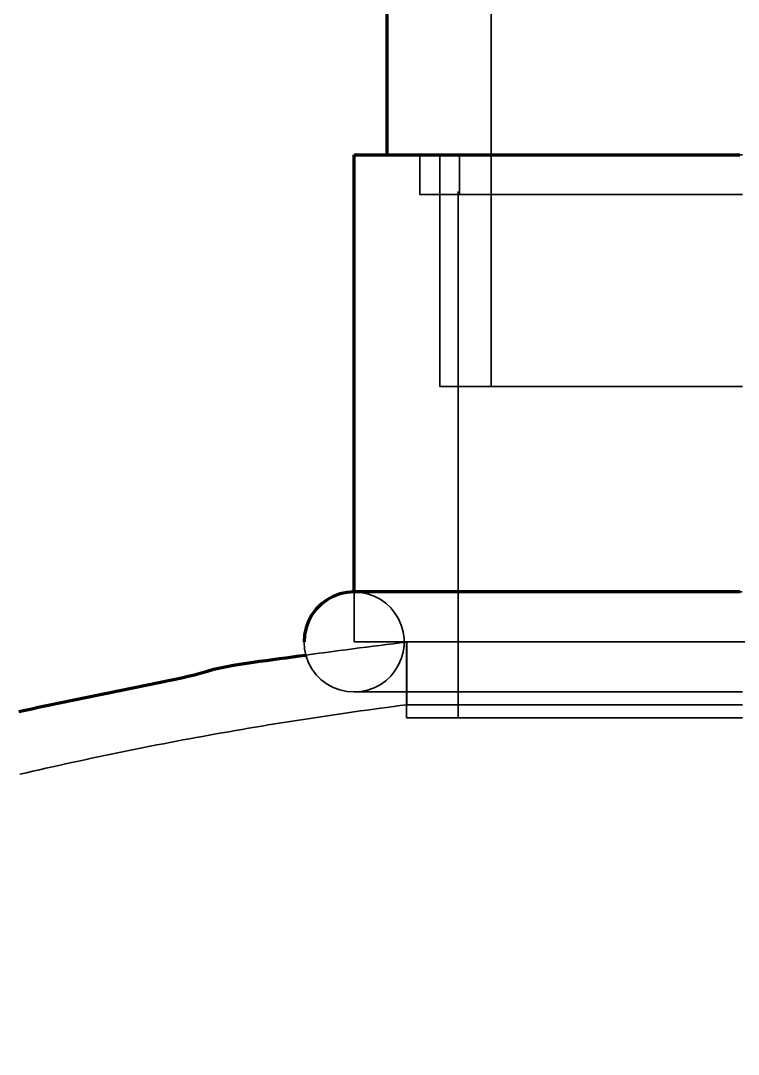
# Model space of a CAD drawing. Header units: millimetres. Extents: x 0 to 2382, y 0 to 420.
# Drawn here: x 282.48 to 287.93, y 306.91 to 314.76 of the extents above; entities that cross this region are included whole.
import ezdxf

# ---------------------------------------------------------------- set-up
doc = ezdxf.new("R2010")
doc.units = ezdxf.units.MM
doc.linetypes.add('IRAM-E-TRAZOS', pattern=[5, 4, -1])
for name, color, linetype, lineweight in [('01-VISIBLE', 7, 'CONTINUOUS', 70), ('02-OCULTA', 4, 'IRAM-E-TRAZOS', 35), ('08-FINA', 5, 'CONTINUOUS', 18)]:
    doc.layers.add(name, color=color, linetype=linetype, lineweight=lineweight)

msp = doc.modelspace()

# ---------------------------------------------------------------- linework, layer by layer
at = {"layer": '01-VISIBLE'}
for p, q in [((285.2625, 313.7382), (285.2625, 314.9382)), ((285.0125, 310.4182), (285.0125, 313.7382))]:
    msp.add_line(p, q, dxfattribs=at)
for points in [[(285.0125, 313.7382), (285.063, 313.7382), (285.1135, 313.7382), (285.164, 313.7382), (285.2144, 313.7382), (285.2649, 313.7382), (285.3154, 313.7382), (285.3659, 313.7382), (285.4164, 313.7382), (285.4669, 313.7382), (285.5173, 313.7382), (285.5678, 313.7382), (285.6183, 313.7382), (285.6688, 313.7382), (285.7193, 313.7382), (285.7698, 313.7382), (285.8202, 313.7382), (285.8707, 313.7382), (285.9212, 313.7382), (285.9717, 313.7382), (286.0222, 313.7382), (286.0727, 313.7382), (286.1231, 313.7382), (286.1736, 313.7382), (286.2241, 313.7382), (286.2746, 313.7382), (286.3251, 313.7382), (286.3756, 313.7382), (286.426, 313.7382), (286.4765, 313.7382), (286.527, 313.7382), (286.5775, 313.7382), (286.628, 313.7382), (286.6785, 313.7382), (286.729, 313.7382), (286.7794, 313.7382), (286.8299, 313.7382), (286.8804, 313.7382), (286.9309, 313.7382), (286.9814, 313.7382), (287.0319, 313.7382), (287.0823, 313.7382), (287.1328, 313.7382), (287.1833, 313.7382), (287.2338, 313.7382), (287.2843, 313.7382), (287.3348, 313.7382), (287.3852, 313.7382), (287.4357, 313.7382), (287.4862, 313.7382), (287.5367, 313.7382), (287.5872, 313.7382), (287.6377, 313.7382), (287.6881, 313.7382), (287.7386, 313.7382), (287.7891, 313.7382), (287.8396, 313.7382), (287.8901, 313.7382), (287.9406, 313.7382)], [(285.0125, 310.4182), (284.9584, 310.4144), (284.9054, 310.4028), (284.8546, 310.3839), (284.8071, 310.3579), (284.7637, 310.3254), (284.7253, 310.2871), (284.6928, 310.2437), (284.6668, 310.1961), (284.6479, 310.1453), (284.6364, 310.0923), (284.6325, 310.0382)], [(285.8025, 310.4182), (285.7498, 310.4182), (285.6972, 310.4182), (285.6445, 310.4182), (285.5918, 310.4182), (285.5392, 310.4182), (285.4865, 310.4182), (285.4338, 310.4182), (285.3812, 310.4182), (285.3285, 310.4182), (285.2758, 310.4182), (285.2232, 310.4182), (285.1705, 310.4182), (285.1178, 310.4182), (285.0652, 310.4182), (285.0125, 310.4182)], [(287.9406, 310.4182), (287.8901, 310.4182), (287.8396, 310.4182), (287.7891, 310.4182), (287.7386, 310.4182), (287.6881, 310.4182), (287.6377, 310.4182), (287.5872, 310.4182), (287.5367, 310.4182), (287.4862, 310.4182), (287.4357, 310.4182), (287.3852, 310.4182), (287.3348, 310.4182), (287.2843, 310.4182), (287.2338, 310.4182), (287.1833, 310.4182), (287.1328, 310.4182), (287.0823, 310.4182), (287.0319, 310.4182), (286.9814, 310.4182), (286.9309, 310.4182), (286.8804, 310.4182), (286.8299, 310.4182), (286.7794, 310.4182), (286.729, 310.4182), (286.6785, 310.4182), (286.628, 310.4182), (286.5775, 310.4182), (286.527, 310.4182), (286.4765, 310.4182), (286.426, 310.4182), (286.3756, 310.4182), (286.3251, 310.4182), (286.2746, 310.4182), (286.2241, 310.4182), (286.1736, 310.4182), (286.1231, 310.4182), (286.0727, 310.4182), (286.0222, 310.4182), (285.9717, 310.4182), (285.9212, 310.4182), (285.8707, 310.4182), (285.8202, 310.4182), (285.7698, 310.4182), (285.7193, 310.4182), (285.6688, 310.4182), (285.6183, 310.4182), (285.5678, 310.4182), (285.5173, 310.4182), (285.4669, 310.4182), (285.4164, 310.4182), (285.3659, 310.4182), (285.3154, 310.4182), (285.2649, 310.4182), (285.2144, 310.4182), (285.164, 310.4182), (285.1135, 310.4182), (285.063, 310.4182), (285.0125, 310.4182)], [(282.467, 309.5099), (282.5163, 309.5205), (282.5657, 309.531), (282.6151, 309.5415), (282.6645, 309.5519), (282.714, 309.5622), (282.7634, 309.5725), (282.8129, 309.5827), (282.8624, 309.5929), (282.9118, 309.603), (282.9613, 309.6131), (283.0108, 309.6232), (283.0603, 309.6332), (283.1098, 309.6433), (283.1593, 309.6533), (283.2088, 309.6634), (283.2583, 309.6734), (283.3078, 309.6835), (283.3572, 309.6936), (283.4067, 309.7039), (283.4561, 309.7142), (283.5056, 309.7243), (283.5551, 309.7345), (283.6045, 309.7448), (283.6539, 309.7552), (283.7033, 309.766), (283.7525, 309.7774), (283.8015, 309.7895), (283.8502, 309.8027), (283.8987, 309.8171), (283.9472, 309.8308), (283.9964, 309.8423), (284.046, 309.8521), (284.0957, 309.8607), (284.1456, 309.8688), (284.1955, 309.8764), (284.2455, 309.8838), (284.2954, 309.891), (284.3455, 309.8981), (284.3955, 309.905), (284.4455, 309.9119), (284.4955, 309.9187), (284.5456, 309.9255), (284.5956, 309.9322), (284.6457, 309.9389)]]:
    msp.add_lwpolyline(points, dxfattribs=at)
at = {"layer": '02-OCULTA'}
for p, q in [((286.0525, 313.7382), (286.0525, 314.9382)), ((285.5125, 313.4382), (285.5125, 313.7382)), ((285.6625, 311.9782), (285.6625, 313.7382)), ((285.8025, 309.461), (285.8025, 313.7382)), ((285.8125, 313.4382), (285.8125, 313.7382)), ((286.0525, 311.9782), (286.0525, 313.7382)), ((285.0125, 310.0382), (285.0125, 310.4182)), ((285.4115, 309.461), (285.4115, 310.0382)), ((285.4125, 310.0382), (285.4125, 309.561))]:
    msp.add_line(p, q, dxfattribs=at)
for points in [[(287.9625, 313.7382), (287.9125, 313.7382), (287.8625, 313.7382), (287.8125, 313.7382), (287.7625, 313.7382), (287.7125, 313.7382), (287.6625, 313.7382), (287.6125, 313.7382), (287.5625, 313.7382), (287.5125, 313.7382), (287.4625, 313.7382), (287.4125, 313.7382), (287.3625, 313.7382), (287.3125, 313.7382), (287.2625, 313.7382), (287.2125, 313.7382), (287.1625, 313.7382), (287.1125, 313.7382), (287.0625, 313.7382), (287.0125, 313.7382), (286.9625, 313.7382), (286.9125, 313.7382), (286.8625, 313.7382), (286.8125, 313.7382), (286.7625, 313.7382), (286.7125, 313.7382), (286.6625, 313.7382), (286.6125, 313.7382), (286.5625, 313.7382), (286.5125, 313.7382), (286.4625, 313.7382), (286.4125, 313.7382), (286.3625, 313.7382), (286.3125, 313.7382), (286.2625, 313.7382), (286.2125, 313.7382), (286.1625, 313.7382), (286.1125, 313.7382), (286.0625, 313.7382), (286.0125, 313.7382), (285.9625, 313.7382), (285.9125, 313.7382), (285.8625, 313.7382), (285.8125, 313.7382), (285.7625, 313.7382), (285.7125, 313.7382), (285.6625, 313.7382), (285.6125, 313.7382), (285.5625, 313.7382), (285.5125, 313.7382), (285.4625, 313.7382), (285.4125, 313.7382), (285.3625, 313.7382), (285.3125, 313.7382), (285.2625, 313.7382), (285.2125, 313.7382), (285.1625, 313.7382), (285.1125, 313.7382), (285.0625, 313.7382), (285.0125, 313.7382)], [(287.9625, 313.7382), (287.9125, 313.7382), (287.8625, 313.7382), (287.8125, 313.7382), (287.7625, 313.7382), (287.7125, 313.7382), (287.6625, 313.7382), (287.6125, 313.7382), (287.5625, 313.7382), (287.5125, 313.7382), (287.4625, 313.7382), (287.4125, 313.7382), (287.3625, 313.7382), (287.3125, 313.7382), (287.2625, 313.7382), (287.2125, 313.7382), (287.1625, 313.7382), (287.1125, 313.7382), (287.0625, 313.7382), (287.0125, 313.7382), (286.9625, 313.7382), (286.9125, 313.7382), (286.8625, 313.7382), (286.8125, 313.7382), (286.7625, 313.7382), (286.7125, 313.7382), (286.6625, 313.7382), (286.6125, 313.7382), (286.5625, 313.7382), (286.5125, 313.7382), (286.4625, 313.7382), (286.4125, 313.7382), (286.3625, 313.7382), (286.3125, 313.7382), (286.2625, 313.7382), (286.2125, 313.7382), (286.1625, 313.7382), (286.1125, 313.7382), (286.0625, 313.7382), (286.0125, 313.7382), (285.9625, 313.7382), (285.9125, 313.7382), (285.8625, 313.7382), (285.8125, 313.7382), (285.7625, 313.7382), (285.7125, 313.7382), (285.6625, 313.7382), (285.6125, 313.7382), (285.5625, 313.7382), (285.5125, 313.7382), (285.4625, 313.7382), (285.4125, 313.7382), (285.3625, 313.7382), (285.3125, 313.7382), (285.2625, 313.7382)], [(285.2625, 313.7382), (285.3125, 313.7382), (285.3625, 313.7382), (285.4125, 313.7382), (285.4625, 313.7382), (285.5125, 313.7382), (285.5625, 313.7382), (285.6125, 313.7382), (285.6625, 313.7382), (285.7125, 313.7382), (285.7625, 313.7382), (285.8125, 313.7382), (285.8625, 313.7382), (285.9125, 313.7382), (285.9625, 313.7382), (286.0125, 313.7382), (286.0625, 313.7382), (286.1125, 313.7382), (286.1625, 313.7382), (286.2125, 313.7382), (286.2625, 313.7382), (286.3125, 313.7382), (286.3625, 313.7382), (286.4125, 313.7382), (286.4625, 313.7382), (286.5125, 313.7382), (286.5625, 313.7382), (286.6125, 313.7382), (286.6625, 313.7382), (286.7125, 313.7382), (286.7625, 313.7382), (286.8125, 313.7382), (286.8625, 313.7382), (286.9125, 313.7382), (286.9625, 313.7382), (287.0125, 313.7382), (287.0625, 313.7382), (287.1125, 313.7382), (287.1625, 313.7382), (287.2125, 313.7382), (287.2625, 313.7382), (287.3125, 313.7382), (287.3625, 313.7382), (287.4125, 313.7382), (287.4625, 313.7382), (287.5125, 313.7382), (287.5625, 313.7382), (287.6125, 313.7382), (287.6625, 313.7382), (287.7125, 313.7382), (287.7625, 313.7382), (287.8125, 313.7382), (287.8625, 313.7382), (287.9125, 313.7382), (287.9625, 313.7382)], [(287.9625, 313.7382), (287.9125, 313.7382), (287.8625, 313.7382), (287.8125, 313.7382), (287.7625, 313.7382), (287.7125, 313.7382), (287.6625, 313.7382), (287.6125, 313.7382), (287.5625, 313.7382), (287.5125, 313.7382), (287.4625, 313.7382), (287.4125, 313.7382), (287.3625, 313.7382), (287.3125, 313.7382), (287.2625, 313.7382), (287.2125, 313.7382), (287.1625, 313.7382), (287.1125, 313.7382), (287.0625, 313.7382), (287.0125, 313.7382), (286.9625, 313.7382), (286.9125, 313.7382), (286.8625, 313.7382), (286.8125, 313.7382), (286.7625, 313.7382), (286.7125, 313.7382), (286.6625, 313.7382), (286.6125, 313.7382), (286.5625, 313.7382), (286.5125, 313.7382), (286.4625, 313.7382), (286.4125, 313.7382), (286.3625, 313.7382), (286.3125, 313.7382), (286.2625, 313.7382), (286.2125, 313.7382), (286.1625, 313.7382), (286.1125, 313.7382), (286.0625, 313.7382), (286.0125, 313.7382), (285.9625, 313.7382), (285.9125, 313.7382), (285.8625, 313.7382), (285.8125, 313.7382), (285.7625, 313.7382), (285.7125, 313.7382), (285.6625, 313.7382), (285.6125, 313.7382), (285.5625, 313.7382), (285.5125, 313.7382)], [(285.5125, 313.7382), (285.5625, 313.7382), (285.6125, 313.7382), (285.6625, 313.7382), (285.7125, 313.7382), (285.7625, 313.7382), (285.8125, 313.7382), (285.8625, 313.7382), (285.9125, 313.7382), (285.9625, 313.7382), (286.0125, 313.7382), (286.0625, 313.7382), (286.1125, 313.7382), (286.1625, 313.7382), (286.2125, 313.7382), (286.2625, 313.7382), (286.3125, 313.7382), (286.3625, 313.7382), (286.4125, 313.7382), (286.4625, 313.7382), (286.5125, 313.7382), (286.5625, 313.7382), (286.6125, 313.7382), (286.6625, 313.7382), (286.7125, 313.7382), (286.7625, 313.7382), (286.8125, 313.7382), (286.8625, 313.7382), (286.9125, 313.7382), (286.9625, 313.7382), (287.0125, 313.7382), (287.0625, 313.7382), (287.1125, 313.7382), (287.1625, 313.7382), (287.2125, 313.7382), (287.2625, 313.7382), (287.3125, 313.7382), (287.3625, 313.7382), (287.4125, 313.7382), (287.4625, 313.7382), (287.5125, 313.7382), (287.5625, 313.7382), (287.6125, 313.7382), (287.6625, 313.7382), (287.7125, 313.7382), (287.7625, 313.7382), (287.8125, 313.7382), (287.8625, 313.7382), (287.9125, 313.7382), (287.9625, 313.7382)], [(287.9625, 313.7382), (287.9125, 313.7382), (287.8625, 313.7382), (287.8125, 313.7382), (287.7625, 313.7382), (287.7125, 313.7382), (287.6625, 313.7382), (287.6125, 313.7382), (287.5625, 313.7382), (287.5125, 313.7382), (287.4625, 313.7382), (287.4125, 313.7382), (287.3625, 313.7382), (287.3125, 313.7382), (287.2625, 313.7382), (287.2125, 313.7382), (287.1625, 313.7382), (287.1125, 313.7382), (287.0625, 313.7382), (287.0125, 313.7382), (286.9625, 313.7382), (286.9125, 313.7382), (286.8625, 313.7382), (286.8125, 313.7382), (286.7625, 313.7382), (286.7125, 313.7382), (286.6625, 313.7382), (286.6125, 313.7382), (286.5625, 313.7382), (286.5125, 313.7382), (286.4625, 313.7382), (286.4125, 313.7382), (286.3625, 313.7382), (286.3125, 313.7382), (286.2625, 313.7382), (286.2125, 313.7382), (286.1625, 313.7382), (286.1125, 313.7382), (286.0625, 313.7382), (286.0125, 313.7382), (285.9625, 313.7382), (285.9125, 313.7382), (285.8625, 313.7382), (285.8125, 313.7382), (285.7625, 313.7382), (285.7125, 313.7382), (285.6625, 313.7382)], [(285.6625, 313.7382), (285.7125, 313.7382), (285.7625, 313.7382), (285.8125, 313.7382), (285.8625, 313.7382), (285.9125, 313.7382), (285.9625, 313.7382), (286.0125, 313.7382), (286.0625, 313.7382), (286.1125, 313.7382), (286.1625, 313.7382), (286.2125, 313.7382), (286.2625, 313.7382), (286.3125, 313.7382), (286.3625, 313.7382), (286.4125, 313.7382), (286.4625, 313.7382), (286.5125, 313.7382), (286.5625, 313.7382), (286.6125, 313.7382), (286.6625, 313.7382), (286.7125, 313.7382), (286.7625, 313.7382), (286.8125, 313.7382), (286.8625, 313.7382), (286.9125, 313.7382), (286.9625, 313.7382), (287.0125, 313.7382), (287.0625, 313.7382), (287.1125, 313.7382), (287.1625, 313.7382), (287.2125, 313.7382), (287.2625, 313.7382), (287.3125, 313.7382), (287.3625, 313.7382), (287.4125, 313.7382), (287.4625, 313.7382), (287.5125, 313.7382), (287.5625, 313.7382), (287.6125, 313.7382), (287.6625, 313.7382), (287.7125, 313.7382), (287.7625, 313.7382), (287.8125, 313.7382), (287.8625, 313.7382), (287.9125, 313.7382), (287.9625, 313.7382)], [(287.9585, 313.7382), (287.9083, 313.7382), (287.8582, 313.7382), (287.8081, 313.7382), (287.7579, 313.7382), (287.7078, 313.7382), (287.6576, 313.7382), (287.6075, 313.7382), (287.5574, 313.7382), (287.5072, 313.7382), (287.4571, 313.7382), (287.4069, 313.7382), (287.3568, 313.7382), (287.3067, 313.7382), (287.2565, 313.7382), (287.2064, 313.7382), (287.1562, 313.7382), (287.1061, 313.7382), (287.056, 313.7382), (287.0058, 313.7382), (286.9557, 313.7382), (286.9056, 313.7382), (286.8554, 313.7382), (286.8053, 313.7382), (286.7551, 313.7382), (286.705, 313.7382), (286.6549, 313.7382), (286.6047, 313.7382), (286.5546, 313.7382), (286.5044, 313.7382), (286.4543, 313.7382), (286.4042, 313.7382), (286.354, 313.7382), (286.3039, 313.7382), (286.2537, 313.7382), (286.2036, 313.7382), (286.1535, 313.7382), (286.1033, 313.7382), (286.0532, 313.7382), (286.0031, 313.7382), (285.9529, 313.7382), (285.9028, 313.7382), (285.8526, 313.7382), (285.8025, 313.7382)], [(285.8025, 313.7382), (285.8526, 313.7382), (285.9028, 313.7382), (285.9529, 313.7382), (286.0031, 313.7382), (286.0532, 313.7382), (286.1033, 313.7382), (286.1535, 313.7382), (286.2036, 313.7382), (286.2537, 313.7382), (286.3039, 313.7382), (286.354, 313.7382), (286.4042, 313.7382), (286.4543, 313.7382), (286.5044, 313.7382), (286.5546, 313.7382), (286.6047, 313.7382), (286.6549, 313.7382), (286.705, 313.7382), (286.7551, 313.7382), (286.8053, 313.7382), (286.8554, 313.7382), (286.9056, 313.7382), (286.9557, 313.7382), (287.0058, 313.7382), (287.056, 313.7382), (287.1061, 313.7382), (287.1562, 313.7382), (287.2064, 313.7382), (287.2565, 313.7382), (287.3067, 313.7382), (287.3568, 313.7382), (287.4069, 313.7382), (287.4571, 313.7382), (287.5072, 313.7382), (287.5574, 313.7382), (287.6075, 313.7382), (287.6576, 313.7382), (287.7078, 313.7382), (287.7579, 313.7382), (287.8081, 313.7382), (287.8582, 313.7382), (287.9083, 313.7382), (287.9585, 313.7382)], [(287.9625, 313.7382), (287.9125, 313.7382), (287.8625, 313.7382), (287.8125, 313.7382), (287.7625, 313.7382), (287.7125, 313.7382), (287.6625, 313.7382), (287.6125, 313.7382), (287.5625, 313.7382), (287.5125, 313.7382), (287.4625, 313.7382), (287.4125, 313.7382), (287.3625, 313.7382), (287.3125, 313.7382), (287.2625, 313.7382), (287.2125, 313.7382), (287.1625, 313.7382), (287.1125, 313.7382), (287.0625, 313.7382), (287.0125, 313.7382), (286.9625, 313.7382), (286.9125, 313.7382), (286.8625, 313.7382), (286.8125, 313.7382), (286.7625, 313.7382), (286.7125, 313.7382), (286.6625, 313.7382), (286.6125, 313.7382), (286.5625, 313.7382), (286.5125, 313.7382), (286.4625, 313.7382), (286.4125, 313.7382), (286.3625, 313.7382), (286.3125, 313.7382), (286.2625, 313.7382), (286.2125, 313.7382), (286.1625, 313.7382), (286.1125, 313.7382), (286.0625, 313.7382), (286.0125, 313.7382), (285.9625, 313.7382), (285.9125, 313.7382), (285.8625, 313.7382), (285.8125, 313.7382)], [(285.8125, 313.7382), (285.8625, 313.7382), (285.9125, 313.7382), (285.9625, 313.7382), (286.0125, 313.7382), (286.0625, 313.7382), (286.1125, 313.7382), (286.1625, 313.7382), (286.2125, 313.7382), (286.2625, 313.7382), (286.3125, 313.7382), (286.3625, 313.7382), (286.4125, 313.7382), (286.4625, 313.7382), (286.5125, 313.7382), (286.5625, 313.7382), (286.6125, 313.7382), (286.6625, 313.7382), (286.7125, 313.7382), (286.7625, 313.7382), (286.8125, 313.7382), (286.8625, 313.7382), (286.9125, 313.7382), (286.9625, 313.7382), (287.0125, 313.7382), (287.0625, 313.7382), (287.1125, 313.7382), (287.1625, 313.7382), (287.2125, 313.7382), (287.2625, 313.7382), (287.3125, 313.7382), (287.3625, 313.7382), (287.4125, 313.7382), (287.4625, 313.7382), (287.5125, 313.7382), (287.5625, 313.7382), (287.6125, 313.7382), (287.6625, 313.7382), (287.7125, 313.7382), (287.7625, 313.7382), (287.8125, 313.7382), (287.8625, 313.7382), (287.9125, 313.7382), (287.9625, 313.7382)], [(287.9582, 313.7382), (287.908, 313.7382), (287.8579, 313.7382), (287.8077, 313.7382), (287.7576, 313.7382), (287.7074, 313.7382), (287.6573, 313.7382), (287.6071, 313.7382), (287.557, 313.7382), (287.5068, 313.7382), (287.4567, 313.7382), (287.4065, 313.7382), (287.3564, 313.7382), (287.3062, 313.7382), (287.2561, 313.7382), (287.2059, 313.7382), (287.1558, 313.7382), (287.1056, 313.7382), (287.0555, 313.7382), (287.0053, 313.7382), (286.9552, 313.7382), (286.905, 313.7382), (286.8549, 313.7382), (286.8047, 313.7382), (286.7546, 313.7382), (286.7044, 313.7382), (286.6543, 313.7382), (286.6041, 313.7382), (286.554, 313.7382), (286.5038, 313.7382), (286.4537, 313.7382), (286.4035, 313.7382), (286.3534, 313.7382), (286.3032, 313.7382), (286.2531, 313.7382), (286.2029, 313.7382), (286.1528, 313.7382), (286.1026, 313.7382), (286.0525, 313.7382)], [(286.0525, 313.7382), (286.1026, 313.7382), (286.1528, 313.7382), (286.2029, 313.7382), (286.2531, 313.7382), (286.3032, 313.7382), (286.3534, 313.7382), (286.4035, 313.7382), (286.4537, 313.7382), (286.5038, 313.7382), (286.554, 313.7382), (286.6041, 313.7382), (286.6543, 313.7382), (286.7044, 313.7382), (286.7546, 313.7382), (286.8047, 313.7382), (286.8549, 313.7382), (286.905, 313.7382), (286.9552, 313.7382), (287.0053, 313.7382), (287.0555, 313.7382), (287.1056, 313.7382), (287.1558, 313.7382), (287.2059, 313.7382), (287.2561, 313.7382), (287.3062, 313.7382), (287.3564, 313.7382), (287.4065, 313.7382), (287.4567, 313.7382), (287.5068, 313.7382), (287.557, 313.7382), (287.6071, 313.7382), (287.6573, 313.7382), (287.7074, 313.7382), (287.7576, 313.7382), (287.8077, 313.7382), (287.8579, 313.7382), (287.908, 313.7382), (287.9582, 313.7382)], [(287.9582, 313.7382), (287.908, 313.7382), (287.8579, 313.7382), (287.8077, 313.7382), (287.7576, 313.7382), (287.7074, 313.7382), (287.6573, 313.7382), (287.6071, 313.7382), (287.557, 313.7382), (287.5068, 313.7382), (287.4567, 313.7382), (287.4065, 313.7382), (287.3564, 313.7382), (287.3062, 313.7382), (287.2561, 313.7382), (287.2059, 313.7382), (287.1558, 313.7382), (287.1056, 313.7382), (287.0555, 313.7382), (287.0053, 313.7382), (286.9552, 313.7382), (286.905, 313.7382), (286.8549, 313.7382), (286.8047, 313.7382), (286.7546, 313.7382), (286.7044, 313.7382), (286.6543, 313.7382), (286.6041, 313.7382), (286.554, 313.7382), (286.5038, 313.7382), (286.4537, 313.7382), (286.4035, 313.7382), (286.3534, 313.7382), (286.3032, 313.7382), (286.2531, 313.7382), (286.2029, 313.7382), (286.1528, 313.7382), (286.1026, 313.7382), (286.0525, 313.7382)], [(286.0525, 313.7382), (286.1026, 313.7382), (286.1528, 313.7382), (286.2029, 313.7382), (286.2531, 313.7382), (286.3032, 313.7382), (286.3534, 313.7382), (286.4035, 313.7382), (286.4537, 313.7382), (286.5038, 313.7382), (286.554, 313.7382), (286.6041, 313.7382), (286.6543, 313.7382), (286.7044, 313.7382), (286.7546, 313.7382), (286.8047, 313.7382), (286.8549, 313.7382), (286.905, 313.7382), (286.9552, 313.7382), (287.0053, 313.7382), (287.0555, 313.7382), (287.1056, 313.7382), (287.1558, 313.7382), (287.2059, 313.7382), (287.2561, 313.7382), (287.3062, 313.7382), (287.3564, 313.7382), (287.4065, 313.7382), (287.4567, 313.7382), (287.5068, 313.7382), (287.557, 313.7382), (287.6071, 313.7382), (287.6573, 313.7382), (287.7074, 313.7382), (287.7576, 313.7382), (287.8077, 313.7382), (287.8579, 313.7382), (287.908, 313.7382), (287.9582, 313.7382)], [(287.9625, 313.4382), (287.9125, 313.4382), (287.8625, 313.4382), (287.8125, 313.4382), (287.7625, 313.4382), (287.7125, 313.4382), (287.6625, 313.4382), (287.6125, 313.4382), (287.5625, 313.4382), (287.5125, 313.4382), (287.4625, 313.4382), (287.4125, 313.4382), (287.3625, 313.4382), (287.3125, 313.4382), (287.2625, 313.4382), (287.2125, 313.4382), (287.1625, 313.4382), (287.1125, 313.4382), (287.0625, 313.4382), (287.0125, 313.4382), (286.9625, 313.4382), (286.9125, 313.4382), (286.8625, 313.4382), (286.8125, 313.4382), (286.7625, 313.4382), (286.7125, 313.4382), (286.6625, 313.4382), (286.6125, 313.4382), (286.5625, 313.4382), (286.5125, 313.4382), (286.4625, 313.4382), (286.4125, 313.4382), (286.3625, 313.4382), (286.3125, 313.4382), (286.2625, 313.4382), (286.2125, 313.4382), (286.1625, 313.4382), (286.1125, 313.4382), (286.0625, 313.4382), (286.0125, 313.4382), (285.9625, 313.4382), (285.9125, 313.4382), (285.8625, 313.4382), (285.8125, 313.4382), (285.7625, 313.4382), (285.7125, 313.4382), (285.6625, 313.4382), (285.6125, 313.4382), (285.5625, 313.4382), (285.5125, 313.4382)], [(285.5125, 313.4382), (285.5625, 313.4382), (285.6125, 313.4382), (285.6625, 313.4382), (285.7125, 313.4382), (285.7625, 313.4382), (285.8125, 313.4382), (285.8625, 313.4382), (285.9125, 313.4382), (285.9625, 313.4382), (286.0125, 313.4382), (286.0625, 313.4382), (286.1125, 313.4382), (286.1625, 313.4382), (286.2125, 313.4382), (286.2625, 313.4382), (286.3125, 313.4382), (286.3625, 313.4382), (286.4125, 313.4382), (286.4625, 313.4382), (286.5125, 313.4382), (286.5625, 313.4382), (286.6125, 313.4382), (286.6625, 313.4382), (286.7125, 313.4382), (286.7625, 313.4382), (286.8125, 313.4382), (286.8625, 313.4382), (286.9125, 313.4382), (286.9625, 313.4382), (287.0125, 313.4382), (287.0625, 313.4382), (287.1125, 313.4382), (287.1625, 313.4382), (287.2125, 313.4382), (287.2625, 313.4382), (287.3125, 313.4382), (287.3625, 313.4382), (287.4125, 313.4382), (287.4625, 313.4382), (287.5125, 313.4382), (287.5625, 313.4382), (287.6125, 313.4382), (287.6625, 313.4382), (287.7125, 313.4382), (287.7625, 313.4382), (287.8125, 313.4382), (287.8625, 313.4382), (287.9125, 313.4382), (287.9625, 313.4382)], [(287.9625, 313.4382), (287.9125, 313.4382), (287.8625, 313.4382), (287.8125, 313.4382), (287.7625, 313.4382), (287.7125, 313.4382), (287.6625, 313.4382), (287.6125, 313.4382), (287.5625, 313.4382), (287.5125, 313.4382), (287.4625, 313.4382), (287.4125, 313.4382), (287.3625, 313.4382), (287.3125, 313.4382), (287.2625, 313.4382), (287.2125, 313.4382), (287.1625, 313.4382), (287.1125, 313.4382), (287.0625, 313.4382), (287.0125, 313.4382), (286.9625, 313.4382), (286.9125, 313.4382), (286.8625, 313.4382), (286.8125, 313.4382), (286.7625, 313.4382), (286.7125, 313.4382), (286.6625, 313.4382), (286.6125, 313.4382), (286.5625, 313.4382), (286.5125, 313.4382), (286.4625, 313.4382), (286.4125, 313.4382), (286.3625, 313.4382), (286.3125, 313.4382), (286.2625, 313.4382), (286.2125, 313.4382), (286.1625, 313.4382), (286.1125, 313.4382), (286.0625, 313.4382), (286.0125, 313.4382), (285.9625, 313.4382), (285.9125, 313.4382), (285.8625, 313.4382), (285.8125, 313.4382)], [(285.8125, 313.4382), (285.8625, 313.4382), (285.9125, 313.4382), (285.9625, 313.4382), (286.0125, 313.4382), (286.0625, 313.4382), (286.1125, 313.4382), (286.1625, 313.4382), (286.2125, 313.4382), (286.2625, 313.4382), (286.3125, 313.4382), (286.3625, 313.4382), (286.4125, 313.4382), (286.4625, 313.4382), (286.5125, 313.4382), (286.5625, 313.4382), (286.6125, 313.4382), (286.6625, 313.4382), (286.7125, 313.4382), (286.7625, 313.4382), (286.8125, 313.4382), (286.8625, 313.4382), (286.9125, 313.4382), (286.9625, 313.4382), (287.0125, 313.4382), (287.0625, 313.4382), (287.1125, 313.4382), (287.1625, 313.4382), (287.2125, 313.4382), (287.2625, 313.4382), (287.3125, 313.4382), (287.3625, 313.4382), (287.4125, 313.4382), (287.4625, 313.4382), (287.5125, 313.4382), (287.5625, 313.4382), (287.6125, 313.4382), (287.6625, 313.4382), (287.7125, 313.4382), (287.7625, 313.4382), (287.8125, 313.4382), (287.8625, 313.4382), (287.9125, 313.4382), (287.9625, 313.4382)], [(287.9625, 311.9782), (287.9125, 311.9782), (287.8625, 311.9782), (287.8125, 311.9782), (287.7625, 311.9782), (287.7125, 311.9782), (287.6625, 311.9782), (287.6125, 311.9782), (287.5625, 311.9782), (287.5125, 311.9782), (287.4625, 311.9782), (287.4125, 311.9782), (287.3625, 311.9782), (287.3125, 311.9782), (287.2625, 311.9782), (287.2125, 311.9782), (287.1625, 311.9782), (287.1125, 311.9782), (287.0625, 311.9782), (287.0125, 311.9782), (286.9625, 311.9782), (286.9125, 311.9782), (286.8625, 311.9782), (286.8125, 311.9782), (286.7625, 311.9782), (286.7125, 311.9782), (286.6625, 311.9782), (286.6125, 311.9782), (286.5625, 311.9782), (286.5125, 311.9782), (286.4625, 311.9782), (286.4125, 311.9782), (286.3625, 311.9782), (286.3125, 311.9782), (286.2625, 311.9782), (286.2125, 311.9782), (286.1625, 311.9782), (286.1125, 311.9782), (286.0625, 311.9782), (286.0125, 311.9782), (285.9625, 311.9782), (285.9125, 311.9782), (285.8625, 311.9782), (285.8125, 311.9782), (285.7625, 311.9782), (285.7125, 311.9782), (285.6625, 311.9782)], [(285.6625, 311.9782), (285.7125, 311.9782), (285.7625, 311.9782), (285.8125, 311.9782), (285.8625, 311.9782), (285.9125, 311.9782), (285.9625, 311.9782), (286.0125, 311.9782), (286.0625, 311.9782), (286.1125, 311.9782), (286.1625, 311.9782), (286.2125, 311.9782), (286.2625, 311.9782), (286.3125, 311.9782), (286.3625, 311.9782), (286.4125, 311.9782), (286.4625, 311.9782), (286.5125, 311.9782), (286.5625, 311.9782), (286.6125, 311.9782), (286.6625, 311.9782), (286.7125, 311.9782), (286.7625, 311.9782), (286.8125, 311.9782), (286.8625, 311.9782), (286.9125, 311.9782), (286.9625, 311.9782), (287.0125, 311.9782), (287.0625, 311.9782), (287.1125, 311.9782), (287.1625, 311.9782), (287.2125, 311.9782), (287.2625, 311.9782), (287.3125, 311.9782), (287.3625, 311.9782), (287.4125, 311.9782), (287.4625, 311.9782), (287.5125, 311.9782), (287.5625, 311.9782), (287.6125, 311.9782), (287.6625, 311.9782), (287.7125, 311.9782), (287.7625, 311.9782), (287.8125, 311.9782), (287.8625, 311.9782), (287.9125, 311.9782), (287.9625, 311.9782)], [(287.9582, 311.9782), (287.908, 311.9782), (287.8579, 311.9782), (287.8077, 311.9782), (287.7576, 311.9782), (287.7074, 311.9782), (287.6573, 311.9782), (287.6071, 311.9782), (287.557, 311.9782), (287.5068, 311.9782), (287.4567, 311.9782), (287.4065, 311.9782), (287.3564, 311.9782), (287.3062, 311.9782), (287.2561, 311.9782), (287.2059, 311.9782), (287.1558, 311.9782), (287.1056, 311.9782), (287.0555, 311.9782), (287.0053, 311.9782), (286.9552, 311.9782), (286.905, 311.9782), (286.8549, 311.9782), (286.8047, 311.9782), (286.7546, 311.9782), (286.7044, 311.9782), (286.6543, 311.9782), (286.6041, 311.9782), (286.554, 311.9782), (286.5038, 311.9782), (286.4537, 311.9782), (286.4035, 311.9782), (286.3534, 311.9782), (286.3032, 311.9782), (286.2531, 311.9782), (286.2029, 311.9782), (286.1528, 311.9782), (286.1026, 311.9782), (286.0525, 311.9782)], [(286.0525, 311.9782), (286.1026, 311.9782), (286.1528, 311.9782), (286.2029, 311.9782), (286.2531, 311.9782), (286.3032, 311.9782), (286.3534, 311.9782), (286.4035, 311.9782), (286.4537, 311.9782), (286.5038, 311.9782), (286.554, 311.9782), (286.6041, 311.9782), (286.6543, 311.9782), (286.7044, 311.9782), (286.7546, 311.9782), (286.8047, 311.9782), (286.8549, 311.9782), (286.905, 311.9782), (286.9552, 311.9782), (287.0053, 311.9782), (287.0555, 311.9782), (287.1056, 311.9782), (287.1558, 311.9782), (287.2059, 311.9782), (287.2561, 311.9782), (287.3062, 311.9782), (287.3564, 311.9782), (287.4065, 311.9782), (287.4567, 311.9782), (287.5068, 311.9782), (287.557, 311.9782), (287.6071, 311.9782), (287.6573, 311.9782), (287.7074, 311.9782), (287.7576, 311.9782), (287.8077, 311.9782), (287.8579, 311.9782), (287.908, 311.9782), (287.9582, 311.9782)], [(285.0125, 310.4182), (285.0642, 310.4147), (285.115, 310.4041), (285.1639, 310.3868), (285.2099, 310.3629), (285.2523, 310.333), (285.2902, 310.2976), (285.3229, 310.2574), (285.3499, 310.213), (285.3706, 310.1655), (285.3846, 310.1155), (285.3916, 310.0642), (285.3916, 310.0123), (285.3845, 309.9609), (285.3706, 309.911), (285.3499, 309.8634), (285.323, 309.8191), (285.2902, 309.7789), (285.2523, 309.7435), (285.2099, 309.7135), (285.1639, 309.6897), (285.115, 309.6723), (285.0642, 309.6618), (285.0125, 309.6582)], [(287.9585, 310.4182), (287.9083, 310.4182), (287.8582, 310.4182), (287.8081, 310.4182), (287.7579, 310.4182), (287.7078, 310.4182), (287.6576, 310.4182), (287.6075, 310.4182), (287.5574, 310.4182), (287.5072, 310.4182), (287.4571, 310.4182), (287.4069, 310.4182), (287.3568, 310.4182), (287.3067, 310.4182), (287.2565, 310.4182), (287.2064, 310.4182), (287.1562, 310.4182), (287.1061, 310.4182), (287.056, 310.4182), (287.0058, 310.4182), (286.9557, 310.4182), (286.9056, 310.4182), (286.8554, 310.4182), (286.8053, 310.4182), (286.7551, 310.4182), (286.705, 310.4182), (286.6549, 310.4182), (286.6047, 310.4182), (286.5546, 310.4182), (286.5044, 310.4182), (286.4543, 310.4182), (286.4042, 310.4182), (286.354, 310.4182), (286.3039, 310.4182), (286.2537, 310.4182), (286.2036, 310.4182), (286.1535, 310.4182), (286.1033, 310.4182), (286.0532, 310.4182), (286.0031, 310.4182), (285.9529, 310.4182), (285.9028, 310.4182), (285.8526, 310.4182), (285.8025, 310.4182)], [(284.6325, 310.0382), (284.6364, 309.9841), (284.6479, 309.9312), (284.6668, 309.8804), (284.6928, 309.8328), (284.7253, 309.7894), (284.7637, 309.751), (284.8071, 309.7185), (284.8546, 309.6926), (284.9054, 309.6736), (284.9584, 309.6621), (285.0125, 309.6582)], [(284.6457, 309.9389), (284.6968, 309.9458), (284.7479, 309.9525), (284.799, 309.9593), (284.8501, 309.966), (284.9012, 309.9727), (284.9523, 309.9793), (285.0035, 309.9859), (285.0546, 309.9924), (285.1057, 309.999), (285.1569, 310.0055), (285.208, 310.0119), (285.2591, 310.0184), (285.3103, 310.0249), (285.3614, 310.0315), (285.4125, 310.0382)], [(287.9625, 310.0382), (287.9125, 310.0382), (287.8625, 310.0382), (287.8125, 310.0382), (287.7625, 310.0382), (287.7125, 310.0382), (287.6625, 310.0382), (287.6125, 310.0382), (287.5625, 310.0382), (287.5125, 310.0382), (287.4625, 310.0382), (287.4125, 310.0382), (287.3625, 310.0382), (287.3125, 310.0382), (287.2625, 310.0382), (287.2125, 310.0382), (287.1625, 310.0382), (287.1125, 310.0382), (287.0625, 310.0382), (287.0125, 310.0382), (286.9625, 310.0382), (286.9125, 310.0382), (286.8625, 310.0382), (286.8125, 310.0382), (286.7625, 310.0382), (286.7125, 310.0382), (286.6625, 310.0382), (286.6125, 310.0382), (286.5625, 310.0382), (286.5125, 310.0382), (286.4625, 310.0382), (286.4125, 310.0382), (286.3625, 310.0382), (286.3125, 310.0382), (286.2625, 310.0382), (286.2125, 310.0382), (286.1625, 310.0382), (286.1125, 310.0382), (286.0625, 310.0382), (286.0125, 310.0382), (285.9625, 310.0382), (285.9125, 310.0382), (285.8625, 310.0382), (285.8125, 310.0382), (285.7625, 310.0382), (285.7125, 310.0382), (285.6625, 310.0382), (285.6125, 310.0382), (285.5625, 310.0382), (285.5125, 310.0382), (285.4625, 310.0382), (285.4125, 310.0382), (285.3625, 310.0382), (285.3125, 310.0382), (285.2625, 310.0382), (285.2125, 310.0382), (285.1625, 310.0382), (285.1125, 310.0382), (285.0625, 310.0382), (285.0125, 310.0382)], [(285.0125, 310.0382), (285.0625, 310.0382), (285.1125, 310.0382), (285.1625, 310.0382), (285.2125, 310.0382), (285.2625, 310.0382), (285.3125, 310.0382), (285.3625, 310.0382), (285.4125, 310.0382), (285.4625, 310.0382), (285.5125, 310.0382), (285.5625, 310.0382), (285.6125, 310.0382), (285.6625, 310.0382), (285.7125, 310.0382), (285.7625, 310.0382), (285.8125, 310.0382), (285.8625, 310.0382), (285.9125, 310.0382), (285.9625, 310.0382), (286.0125, 310.0382), (286.0625, 310.0382), (286.1125, 310.0382), (286.1625, 310.0382), (286.2125, 310.0382), (286.2625, 310.0382), (286.3125, 310.0382), (286.3625, 310.0382), (286.4125, 310.0382), (286.4625, 310.0382), (286.5125, 310.0382), (286.5625, 310.0382), (286.6125, 310.0382), (286.6625, 310.0382), (286.7125, 310.0382), (286.7625, 310.0382), (286.8125, 310.0382), (286.8625, 310.0382), (286.9125, 310.0382), (286.9625, 310.0382), (287.0125, 310.0382), (287.0625, 310.0382), (287.1125, 310.0382), (287.1625, 310.0382), (287.2125, 310.0382), (287.2625, 310.0382), (287.3125, 310.0382), (287.3625, 310.0382), (287.4125, 310.0382), (287.4625, 310.0382), (287.5125, 310.0382), (287.5625, 310.0382), (287.6125, 310.0382), (287.6625, 310.0382), (287.7125, 310.0382), (287.7625, 310.0382), (287.8125, 310.0382), (287.8625, 310.0382), (287.9125, 310.0382), (287.9625, 310.0382)], [(287.9621, 310.0382), (287.9121, 310.0382), (287.8621, 310.0382), (287.8121, 310.0382), (287.7621, 310.0382), (287.7121, 310.0382), (287.6621, 310.0382), (287.612, 310.0382), (287.562, 310.0382), (287.512, 310.0382), (287.462, 310.0382), (287.412, 310.0382), (287.362, 310.0382), (287.312, 310.0382), (287.262, 310.0382), (287.2119, 310.0382), (287.1619, 310.0382), (287.1119, 310.0382), (287.0619, 310.0382), (287.0119, 310.0382), (286.9619, 310.0382), (286.9119, 310.0382), (286.8619, 310.0382), (286.8118, 310.0382), (286.7618, 310.0382), (286.7118, 310.0382), (286.6618, 310.0382), (286.6118, 310.0382), (286.5618, 310.0382), (286.5118, 310.0382), (286.4618, 310.0382), (286.4117, 310.0382), (286.3617, 310.0382), (286.3117, 310.0382), (286.2617, 310.0382), (286.2117, 310.0382), (286.1617, 310.0382), (286.1117, 310.0382), (286.0617, 310.0382), (286.0116, 310.0382), (285.9616, 310.0382), (285.9116, 310.0382), (285.8616, 310.0382), (285.8116, 310.0382), (285.7616, 310.0382), (285.7116, 310.0382), (285.6616, 310.0382), (285.6115, 310.0382), (285.5615, 310.0382), (285.5115, 310.0382), (285.4615, 310.0382), (285.4115, 310.0382)], [(285.4115, 310.0382), (285.4615, 310.0382), (285.5115, 310.0382), (285.5615, 310.0382), (285.6115, 310.0382), (285.6616, 310.0382), (285.7116, 310.0382), (285.7616, 310.0382), (285.8116, 310.0382), (285.8616, 310.0382), (285.9116, 310.0382), (285.9616, 310.0382), (286.0116, 310.0382), (286.0617, 310.0382), (286.1117, 310.0382), (286.1617, 310.0382), (286.2117, 310.0382), (286.2617, 310.0382), (286.3117, 310.0382), (286.3617, 310.0382), (286.4117, 310.0382), (286.4618, 310.0382), (286.5118, 310.0382), (286.5618, 310.0382), (286.6118, 310.0382), (286.6618, 310.0382), (286.7118, 310.0382), (286.7618, 310.0382), (286.8118, 310.0382), (286.8619, 310.0382), (286.9119, 310.0382), (286.9619, 310.0382), (287.0119, 310.0382), (287.0619, 310.0382), (287.1119, 310.0382), (287.1619, 310.0382), (287.2119, 310.0382), (287.262, 310.0382), (287.312, 310.0382), (287.362, 310.0382), (287.412, 310.0382), (287.462, 310.0382), (287.512, 310.0382), (287.562, 310.0382), (287.612, 310.0382), (287.6621, 310.0382), (287.7121, 310.0382), (287.7621, 310.0382), (287.8121, 310.0382), (287.8621, 310.0382), (287.9121, 310.0382), (287.9621, 310.0382)], [(287.9441, 310.0382), (287.8935, 310.0382), (287.8429, 310.0382), (287.7922, 310.0382), (287.7416, 310.0382), (287.691, 310.0382), (287.6403, 310.0382), (287.5897, 310.0382), (287.5391, 310.0382), (287.4884, 310.0382), (287.4378, 310.0382), (287.3872, 310.0382), (287.3366, 310.0382), (287.2859, 310.0382), (287.2353, 310.0382), (287.1847, 310.0382), (287.134, 310.0382), (287.0834, 310.0382), (287.0328, 310.0382), (286.9821, 310.0382), (286.9315, 310.0382), (286.8809, 310.0382), (286.8302, 310.0382), (286.7796, 310.0382), (286.729, 310.0382), (286.6783, 310.0382), (286.6277, 310.0382), (286.5771, 310.0382), (286.5264, 310.0382), (286.4758, 310.0382), (286.4252, 310.0382), (286.3745, 310.0382), (286.3239, 310.0382), (286.2733, 310.0382), (286.2226, 310.0382), (286.172, 310.0382), (286.1214, 310.0382), (286.0707, 310.0382), (286.0201, 310.0382), (285.9695, 310.0382), (285.9188, 310.0382), (285.8682, 310.0382), (285.8176, 310.0382), (285.7669, 310.0382), (285.7163, 310.0382), (285.6657, 310.0382), (285.615, 310.0382), (285.5644, 310.0382), (285.5138, 310.0382), (285.4631, 310.0382), (285.4125, 310.0382)], [(285.4125, 310.0382), (285.4628, 310.0382), (285.5131, 310.0382), (285.5634, 310.0382), (285.6138, 310.0382), (285.6641, 310.0382), (285.7144, 310.0382), (285.7647, 310.0382), (285.815, 310.0382), (285.8653, 310.0382), (285.9156, 310.0382), (285.966, 310.0382), (286.0163, 310.0382), (286.0666, 310.0382), (286.1169, 310.0382), (286.1672, 310.0382), (286.2175, 310.0382), (286.2678, 310.0382), (286.3182, 310.0382), (286.3685, 310.0382), (286.4188, 310.0382), (286.4691, 310.0382), (286.5194, 310.0382), (286.5697, 310.0382), (286.62, 310.0382), (286.6704, 310.0382), (286.7207, 310.0382), (286.771, 310.0382), (286.8213, 310.0382), (286.8716, 310.0382), (286.9219, 310.0382), (286.9722, 310.0382), (287.0226, 310.0382), (287.0729, 310.0382), (287.1232, 310.0382), (287.1735, 310.0382), (287.2238, 310.0382), (287.2741, 310.0382), (287.3244, 310.0382), (287.3748, 310.0382), (287.4251, 310.0382), (287.4754, 310.0382), (287.5257, 310.0382), (287.576, 310.0382), (287.6263, 310.0382), (287.6767, 310.0382), (287.727, 310.0382), (287.7773, 310.0382), (287.8276, 310.0382), (287.8779, 310.0382), (287.9282, 310.0382), (287.9785, 310.0382)], [(285.0125, 309.6582), (285.0625, 309.6582), (285.1125, 309.6582), (285.1625, 309.6582), (285.2125, 309.6582), (285.2625, 309.6582), (285.3125, 309.6582), (285.3625, 309.6582), (285.4125, 309.6582), (285.4625, 309.6582), (285.5125, 309.6582), (285.5625, 309.6582), (285.6125, 309.6582), (285.6625, 309.6582), (285.7125, 309.6582), (285.7625, 309.6582), (285.8125, 309.6582), (285.8625, 309.6582), (285.9125, 309.6582), (285.9625, 309.6582), (286.0125, 309.6582), (286.0625, 309.6582), (286.1125, 309.6582), (286.1625, 309.6582), (286.2125, 309.6582), (286.2625, 309.6582), (286.3125, 309.6582), (286.3625, 309.6582), (286.4125, 309.6582), (286.4625, 309.6582), (286.5125, 309.6582), (286.5625, 309.6582), (286.6125, 309.6582), (286.6625, 309.6582), (286.7125, 309.6582), (286.7625, 309.6582), (286.8125, 309.6582), (286.8625, 309.6582), (286.9125, 309.6582), (286.9625, 309.6582), (287.0125, 309.6582), (287.0625, 309.6582), (287.1125, 309.6582), (287.1625, 309.6582), (287.2125, 309.6582), (287.2625, 309.6582), (287.3125, 309.6582), (287.3625, 309.6582), (287.4125, 309.6582), (287.4625, 309.6582), (287.5125, 309.6582), (287.5625, 309.6582), (287.6125, 309.6582), (287.6625, 309.6582), (287.7125, 309.6582), (287.7625, 309.6582), (287.8125, 309.6582), (287.8625, 309.6582), (287.9125, 309.6582), (287.9625, 309.6582)], [(285.0125, 309.6582), (285.0625, 309.6582), (285.1125, 309.6582), (285.1625, 309.6582), (285.2125, 309.6582), (285.2625, 309.6582), (285.3125, 309.6582), (285.3625, 309.6582), (285.4125, 309.6582), (285.4625, 309.6582), (285.5125, 309.6582), (285.5625, 309.6582), (285.6125, 309.6582), (285.6625, 309.6582), (285.7125, 309.6582), (285.7625, 309.6582), (285.8125, 309.6582), (285.8625, 309.6582), (285.9125, 309.6582), (285.9625, 309.6582), (286.0125, 309.6582), (286.0625, 309.6582), (286.1125, 309.6582), (286.1625, 309.6582), (286.2125, 309.6582), (286.2625, 309.6582), (286.3125, 309.6582), (286.3625, 309.6582), (286.4125, 309.6582), (286.4625, 309.6582), (286.5125, 309.6582), (286.5625, 309.6582), (286.6125, 309.6582), (286.6625, 309.6582), (286.7125, 309.6582), (286.7625, 309.6582), (286.8125, 309.6582), (286.8625, 309.6582), (286.9125, 309.6582), (286.9625, 309.6582), (287.0125, 309.6582), (287.0625, 309.6582), (287.1125, 309.6582), (287.1625, 309.6582), (287.2125, 309.6582), (287.2625, 309.6582), (287.3125, 309.6582), (287.3625, 309.6582), (287.4125, 309.6582), (287.4625, 309.6582), (287.5125, 309.6582), (287.5625, 309.6582), (287.6125, 309.6582), (287.6625, 309.6582), (287.7125, 309.6582), (287.7625, 309.6582), (287.8125, 309.6582), (287.8625, 309.6582), (287.9125, 309.6582), (287.9625, 309.6582)], [(285.4125, 309.561), (285.3623, 309.5545), (285.3121, 309.548), (285.262, 309.5413), (285.2118, 309.5346), (285.1617, 309.5278), (285.1116, 309.5209), (285.0615, 309.5139), (285.0114, 309.5069), (284.9613, 309.4997), (284.9112, 309.4925), (284.8611, 309.4852), (284.8111, 309.4778), (284.761, 309.4703), (284.711, 309.4627), (284.661, 309.4551), (284.611, 309.4473), (284.561, 309.4395), (284.511, 309.4316), (284.4611, 309.4236), (284.4111, 309.4155), (284.3612, 309.4074), (284.3113, 309.3991), (284.2614, 309.3908), (284.2115, 309.3823), (284.1616, 309.3738), (284.1117, 309.3652), (284.0619, 309.3565), (284.0121, 309.3478), (283.9622, 309.3389), (283.9125, 309.33), (283.8627, 309.3209), (283.8129, 309.3118), (283.7631, 309.3026), (283.7134, 309.2933), (283.6637, 309.284), (283.614, 309.2745), (283.5643, 309.2649), (283.5146, 309.2553), (283.465, 309.2456), (283.4153, 309.2358), (283.3657, 309.2259), (283.3161, 309.2159), (283.2665, 309.2058), (283.217, 309.1956), (283.1674, 309.1854), (283.1179, 309.175), (283.0684, 309.1646), (283.0189, 309.1541), (282.9694, 309.1435), (282.92, 309.1328), (282.8705, 309.122), (282.8211, 309.1112), (282.7717, 309.1002), (282.7223, 309.0892), (282.673, 309.078), (282.6236, 309.0668), (282.5743, 309.0555), (282.525, 309.0441), (282.4758, 309.0326)], [(287.9625, 309.561), (287.9125, 309.561), (287.8625, 309.561), (287.8125, 309.561), (287.7625, 309.561), (287.7125, 309.561), (287.6625, 309.561), (287.6125, 309.561), (287.5625, 309.561), (287.5125, 309.561), (287.4625, 309.561), (287.4125, 309.561), (287.3625, 309.561), (287.3125, 309.561), (287.2625, 309.561), (287.2125, 309.561), (287.1625, 309.561), (287.1125, 309.561), (287.0625, 309.561), (287.0125, 309.561), (286.9625, 309.561), (286.9125, 309.561), (286.8625, 309.561), (286.8125, 309.561), (286.7625, 309.561), (286.7125, 309.561), (286.6625, 309.561), (286.6125, 309.561), (286.5625, 309.561), (286.5125, 309.561), (286.4625, 309.561), (286.4125, 309.561), (286.3625, 309.561), (286.3125, 309.561), (286.2625, 309.561), (286.2125, 309.561), (286.1625, 309.561), (286.1125, 309.561), (286.0625, 309.561), (286.0125, 309.561), (285.9625, 309.561), (285.9125, 309.561), (285.8625, 309.561), (285.8125, 309.561), (285.7625, 309.561), (285.7125, 309.561), (285.6625, 309.561), (285.6125, 309.561), (285.5625, 309.561), (285.5125, 309.561), (285.4625, 309.561), (285.4125, 309.561)], [(285.4125, 309.561), (285.4625, 309.561), (285.5125, 309.561), (285.5625, 309.561), (285.6125, 309.561), (285.6625, 309.561), (285.7125, 309.561), (285.7625, 309.561), (285.8125, 309.561), (285.8625, 309.561), (285.9125, 309.561), (285.9625, 309.561), (286.0125, 309.561), (286.0625, 309.561), (286.1125, 309.561), (286.1625, 309.561), (286.2125, 309.561), (286.2625, 309.561), (286.3125, 309.561), (286.3625, 309.561), (286.4125, 309.561), (286.4625, 309.561), (286.5125, 309.561), (286.5625, 309.561), (286.6125, 309.561), (286.6625, 309.561), (286.7125, 309.561), (286.7625, 309.561), (286.8125, 309.561), (286.8625, 309.561), (286.9125, 309.561), (286.9625, 309.561), (287.0125, 309.561), (287.0625, 309.561), (287.1125, 309.561), (287.1625, 309.561), (287.2125, 309.561), (287.2625, 309.561), (287.3125, 309.561), (287.3625, 309.561), (287.4125, 309.561), (287.4625, 309.561), (287.5125, 309.561), (287.5625, 309.561), (287.6125, 309.561), (287.6625, 309.561), (287.7125, 309.561), (287.7625, 309.561), (287.8125, 309.561), (287.8625, 309.561), (287.9125, 309.561), (287.9625, 309.561)], [(287.9621, 309.461), (287.9121, 309.461), (287.8621, 309.461), (287.8121, 309.461), (287.7621, 309.461), (287.7121, 309.461), (287.6621, 309.461), (287.612, 309.461), (287.562, 309.461), (287.512, 309.461), (287.462, 309.461), (287.412, 309.461), (287.362, 309.461), (287.312, 309.461), (287.262, 309.461), (287.2119, 309.461), (287.1619, 309.461), (287.1119, 309.461), (287.0619, 309.461), (287.0119, 309.461), (286.9619, 309.461), (286.9119, 309.461), (286.8619, 309.461), (286.8118, 309.461), (286.7618, 309.461), (286.7118, 309.461), (286.6618, 309.461), (286.6118, 309.461), (286.5618, 309.461), (286.5118, 309.461), (286.4618, 309.461), (286.4117, 309.461), (286.3617, 309.461), (286.3117, 309.461), (286.2617, 309.461), (286.2117, 309.461), (286.1617, 309.461), (286.1117, 309.461), (286.0617, 309.461), (286.0116, 309.461), (285.9616, 309.461), (285.9116, 309.461), (285.8616, 309.461), (285.8116, 309.461), (285.7616, 309.461), (285.7116, 309.461), (285.6616, 309.461), (285.6115, 309.461), (285.5615, 309.461), (285.5115, 309.461), (285.4615, 309.461), (285.4115, 309.461)], [(285.4115, 309.461), (285.4615, 309.461), (285.5115, 309.461), (285.5615, 309.461), (285.6115, 309.461), (285.6616, 309.461), (285.7116, 309.461), (285.7616, 309.461), (285.8116, 309.461), (285.8616, 309.461), (285.9116, 309.461), (285.9616, 309.461), (286.0116, 309.461), (286.0617, 309.461), (286.1117, 309.461), (286.1617, 309.461), (286.2117, 309.461), (286.2617, 309.461), (286.3117, 309.461), (286.3617, 309.461), (286.4117, 309.461), (286.4618, 309.461), (286.5118, 309.461), (286.5618, 309.461), (286.6118, 309.461), (286.6618, 309.461), (286.7118, 309.461), (286.7618, 309.461), (286.8118, 309.461), (286.8619, 309.461), (286.9119, 309.461), (286.9619, 309.461), (287.0119, 309.461), (287.0619, 309.461), (287.1119, 309.461), (287.1619, 309.461), (287.2119, 309.461), (287.262, 309.461), (287.312, 309.461), (287.362, 309.461), (287.412, 309.461), (287.462, 309.461), (287.512, 309.461), (287.562, 309.461), (287.612, 309.461), (287.6621, 309.461), (287.7121, 309.461), (287.7621, 309.461), (287.8121, 309.461), (287.8621, 309.461), (287.9121, 309.461), (287.9621, 309.461)], [(287.9585, 309.461), (287.9083, 309.461), (287.8582, 309.461), (287.8081, 309.461), (287.7579, 309.461), (287.7078, 309.461), (287.6576, 309.461), (287.6075, 309.461), (287.5574, 309.461), (287.5072, 309.461), (287.4571, 309.461), (287.4069, 309.461), (287.3568, 309.461), (287.3067, 309.461), (287.2565, 309.461), (287.2064, 309.461), (287.1562, 309.461), (287.1061, 309.461), (287.056, 309.461), (287.0058, 309.461), (286.9557, 309.461), (286.9056, 309.461), (286.8554, 309.461), (286.8053, 309.461), (286.7551, 309.461), (286.705, 309.461), (286.6549, 309.461), (286.6047, 309.461), (286.5546, 309.461), (286.5044, 309.461), (286.4543, 309.461), (286.4042, 309.461), (286.354, 309.461), (286.3039, 309.461), (286.2537, 309.461), (286.2036, 309.461), (286.1535, 309.461), (286.1033, 309.461), (286.0532, 309.461), (286.0031, 309.461), (285.9529, 309.461), (285.9028, 309.461), (285.8526, 309.461), (285.8025, 309.461)], [(285.8025, 309.461), (285.8526, 309.461), (285.9028, 309.461), (285.9529, 309.461), (286.0031, 309.461), (286.0532, 309.461), (286.1033, 309.461), (286.1535, 309.461), (286.2036, 309.461), (286.2537, 309.461), (286.3039, 309.461), (286.354, 309.461), (286.4042, 309.461), (286.4543, 309.461), (286.5044, 309.461), (286.5546, 309.461), (286.6047, 309.461), (286.6549, 309.461), (286.705, 309.461), (286.7551, 309.461), (286.8053, 309.461), (286.8554, 309.461), (286.9056, 309.461), (286.9557, 309.461), (287.0058, 309.461), (287.056, 309.461), (287.1061, 309.461), (287.1562, 309.461), (287.2064, 309.461), (287.2565, 309.461), (287.3067, 309.461), (287.3568, 309.461), (287.4069, 309.461), (287.4571, 309.461), (287.5072, 309.461), (287.5574, 309.461), (287.6075, 309.461), (287.6576, 309.461), (287.7078, 309.461), (287.7579, 309.461), (287.8081, 309.461), (287.8582, 309.461), (287.9083, 309.461), (287.9585, 309.461)]]:
    msp.add_lwpolyline(points, dxfattribs=at)
at = {"layer": '08-FINA'}
msp.add_circle((283.45, 318.8003), 18.4167, dxfattribs=at)

doc.saveas('drawing.dxf')
